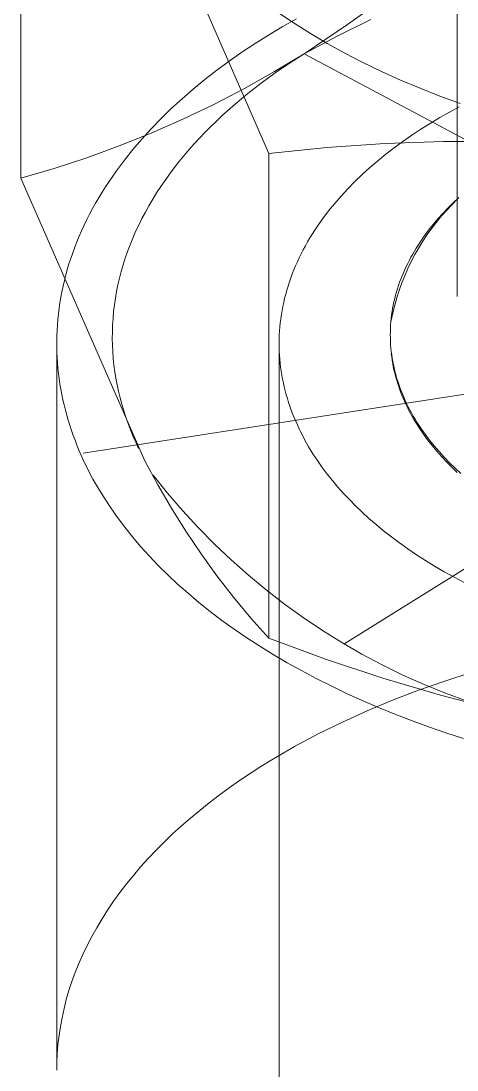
# Model space of a CAD drawing. Header units: millimetres. Extents: x -263 to 4879, y -277 to 2995.
# Drawn here: x 4339.46 to 4342.96, y 2064.69 to 2073.1 of the extents above; entities that cross this region are included whole.
import ezdxf

# ---------------------------------------------------------------- set-up
doc = ezdxf.new("R2010")
doc.units = ezdxf.units.MM
doc.layers.add('ZANO_R', color=7, linetype='Continuous', lineweight=0)

msp = doc.modelspace()

# ---------------------------------------------------------------- linework, layer by layer
at = {"layer": 'ZANO_R'}
for p, q in [((4342.9551, 2070.8893), (4342.9551, 2078.2151)), ((4339.457, 2071.8382), (4339.457, 2075.7266)), ((4340.4518, 2074.3041), (4341.4466, 2072.0359)), ((4342.4156, 2073.3123), (4342.0752, 2073.0686)), ((4341.6478, 2073.0792), (4341.522, 2073.1641)), ((4341.5536, 2073.0504), (4341.4429, 2072.9843)), ((4341.6667, 2073.1146), (4341.5536, 2073.0504)), ((4341.7788, 2072.9967), (4341.6478, 2073.0792)), ((4342.0752, 2073.0686), (4341.7277, 2072.8355)), ((4341.9939, 2072.9766), (4342.2649, 2073.1085)), ((4341.4429, 2072.9843), (4341.3349, 2072.9164)), ((4341.7277, 2072.8355), (4341.9939, 2072.9766)), ((4341.9146, 2072.9166), (4341.7788, 2072.9967)), ((4342.055, 2068.1052), (4349.9208, 2073.0245)), ((4341.3349, 2072.9164), (4341.2296, 2072.8467)), ((4342.055, 2072.8392), (4341.9146, 2072.9166)), ((4341.2296, 2072.8467), (4341.1273, 2072.7753)), ((4341.7277, 2072.8355), (4341.4911, 2072.6922)), ((4341.6101, 2072.7597), (4341.7277, 2072.8355)), ((4350.2481, 2068.2942), (4341.7277, 2072.8355)), ((4342.1999, 2072.7646), (4342.055, 2072.8392)), ((4341.1273, 2072.7753), (4341.028, 2072.7023)), ((4341.4957, 2072.6812), (4341.6101, 2072.7597)), ((4342.3489, 2072.6928), (4342.1999, 2072.7646)), ((4340.9318, 2072.6277), (4340.8388, 2072.5516)), ((4341.028, 2072.7023), (4340.9318, 2072.6277)), ((4341.4911, 2072.6922), (4341.2501, 2072.5567)), ((4341.3848, 2072.6002), (4341.4957, 2072.6812)), ((4342.5018, 2072.624), (4342.3489, 2072.6928)), ((4342.6584, 2072.5584), (4342.5018, 2072.624)), ((4340.8388, 2072.5516), (4340.7492, 2072.474)), ((4341.2501, 2072.5567), (4341.0047, 2072.4291)), ((4341.2775, 2072.5167), (4341.3848, 2072.6002)), ((4342.8183, 2072.4959), (4342.6584, 2072.5584)), ((4340.7492, 2072.474), (4340.663, 2072.3951)), ((4341.1742, 2072.4307), (4341.2775, 2072.5167)), ((4342.9812, 2072.4366), (4342.8183, 2072.4959)), ((4340.663, 2072.3951), (4340.5804, 2072.3149)), ((4341.0047, 2072.4291), (4340.7553, 2072.3097)), ((4341.075, 2072.3425), (4341.1742, 2072.4307)), ((4342.8937, 2072.3669), (4342.9728, 2072.4099)), ((4340.5804, 2072.3149), (4340.5014, 2072.2335)), ((4340.7553, 2072.3097), (4340.5021, 2072.1985)), ((4340.9801, 2072.2519), (4341.027, 2072.2975)), ((4341.027, 2072.2975), (4341.075, 2072.3425)), ((4342.7398, 2072.277), (4342.816, 2072.3226)), ((4342.816, 2072.3226), (4342.8937, 2072.3669)), ((4340.5014, 2072.2335), (4340.4261, 2072.1509)), ((4340.8898, 2072.1592), (4340.9344, 2072.2058)), ((4340.9344, 2072.2058), (4340.9801, 2072.2519)), ((4342.5921, 2072.1818), (4342.6651, 2072.23)), ((4342.6651, 2072.23), (4342.7398, 2072.277)), ((4340.5021, 2072.1985), (4340.2454, 2072.0957)), ((4340.4261, 2072.1509), (4340.3546, 2072.0674)), ((4340.8464, 2072.1121), (4340.8898, 2072.1592)), ((4342.3782, 2072.1166), (4342.8456, 2072.1325)), ((4342.4515, 2072.0814), (4342.5209, 2072.1322)), ((4342.5209, 2072.1322), (4342.5921, 2072.1818)), ((4342.8456, 2072.1325), (4343.3132, 2072.1322)), ((4340.2454, 2072.0957), (4339.9854, 2072.0013)), ((4340.3546, 2072.0674), (4340.2869, 2071.9828)), ((4340.7634, 2072.0164), (4340.8043, 2072.0645)), ((4340.8043, 2072.0645), (4340.8464, 2072.1121)), ((4341.4466, 2072.0359), (4341.9117, 2072.0844)), ((4341.4466, 2072.0359), (4341.4466, 2068.1475)), ((4341.9117, 2072.0844), (4342.3782, 2072.1166)), ((4342.3841, 2072.0294), (4342.4515, 2072.0814)), ((4339.9854, 2072.0013), (4339.7226, 2071.9154)), ((4340.2869, 2071.9828), (4340.2231, 2071.8974)), ((4340.6854, 2071.9189), (4340.7238, 2071.9679)), ((4340.7238, 2071.9679), (4340.7634, 2072.0164)), ((4342.2554, 2071.9219), (4342.3187, 2071.9763)), ((4342.3187, 2071.9763), (4342.3841, 2072.0294)), ((4339.7226, 2071.9154), (4339.457, 2071.8382)), ((4340.2231, 2071.8974), (4340.1927, 2071.8544)), ((4340.6127, 2071.8197), (4340.6484, 2071.8695)), ((4340.6484, 2071.8695), (4340.6854, 2071.9189)), ((4342.1356, 2071.8101), (4342.1944, 2071.8665)), ((4342.1944, 2071.8665), (4342.2554, 2071.9219)), ((4340.4518, 2069.57), (4339.457, 2071.8382)), ((4340.1632, 2071.8112), (4340.1348, 2071.7679)), ((4340.1927, 2071.8544), (4340.1632, 2071.8112)), ((4340.5783, 2071.7695), (4340.6127, 2071.8197)), ((4342.0793, 2071.7526), (4342.1356, 2071.8101)), ((4340.1073, 2071.7244), (4340.0809, 2071.6807)), ((4340.1348, 2071.7679), (4340.1073, 2071.7244)), ((4340.5138, 2071.668), (4340.5454, 2071.7189)), ((4340.5454, 2071.7189), (4340.5783, 2071.7695)), ((4342.0254, 2071.6942), (4342.0793, 2071.7526)), ((4340.0554, 2071.6369), (4340.031, 2071.593)), ((4340.0809, 2071.6807), (4340.0554, 2071.6369)), ((4340.4548, 2071.5651), (4340.4836, 2071.6167)), ((4340.4836, 2071.6167), (4340.5138, 2071.668)), ((4341.9251, 2071.5747), (4341.9739, 2071.6349)), ((4341.9739, 2071.6349), (4342.0254, 2071.6942)), ((4342.9151, 2071.6265), (4342.872, 2071.581)), ((4342.9254, 2071.6403), (4342.8825, 2071.5978)), ((4342.9598, 2071.6705), (4342.9151, 2071.6265)), ((4342.9696, 2071.6819), (4342.9254, 2071.6403)), ((4340.0076, 2071.5489), (4339.9851, 2071.5048)), ((4340.031, 2071.593), (4340.0076, 2071.5489)), ((4340.4274, 2071.5132), (4340.4548, 2071.5651)), ((4341.879, 2071.5138), (4341.9251, 2071.5747)), ((4342.8304, 2071.534), (4342.7905, 2071.4856)), ((4342.8412, 2071.5544), (4342.8015, 2071.5102)), ((4342.872, 2071.581), (4342.8304, 2071.534)), ((4342.8825, 2071.5978), (4342.8412, 2071.5544)), ((4339.9637, 2071.4606), (4339.9433, 2071.4162)), ((4339.9566, 2069.6318), (4352.0192, 2071.4979)), ((4339.9851, 2071.5048), (4339.9637, 2071.4606)), ((4340.3771, 2071.4086), (4340.4015, 2071.4611)), ((4340.4015, 2071.4611), (4340.4274, 2071.5132)), ((4341.8148, 2071.421), (4341.8355, 2071.4521)), ((4341.8355, 2071.4521), (4341.879, 2071.5138)), ((4342.7633, 2071.4652), (4342.7269, 2071.4193)), ((4342.7905, 2071.4856), (4342.7523, 2071.4359)), ((4342.8015, 2071.5102), (4342.7633, 2071.4652)), ((4339.9239, 2071.3719), (4339.9055, 2071.3274)), ((4339.9433, 2071.4162), (4339.9239, 2071.3719)), ((4340.3541, 2071.356), (4340.3771, 2071.4086)), ((4341.7754, 2071.3583), (4341.7948, 2071.3898)), ((4341.7948, 2071.3898), (4341.8148, 2071.421)), ((4342.6923, 2071.3727), (4342.6594, 2071.3254)), ((4342.7158, 2071.3849), (4342.6811, 2071.3326)), ((4342.7269, 2071.4193), (4342.6923, 2071.3727)), ((4342.7523, 2071.4359), (4342.7158, 2071.3849)), ((4339.8882, 2071.2829), (4339.8718, 2071.2384)), ((4339.9055, 2071.3274), (4339.8882, 2071.2829)), ((4340.3126, 2071.25), (4340.3327, 2071.3031)), ((4340.3327, 2071.3031), (4340.3541, 2071.356)), ((4341.7217, 2071.2633), (4341.7389, 2071.2951)), ((4341.7389, 2071.2951), (4341.7568, 2071.3268)), ((4341.7568, 2071.3268), (4341.7754, 2071.3583)), ((4342.6285, 2071.2773), (4342.6137, 2071.253)), ((4342.6482, 2071.2792), (4342.6172, 2071.2247)), ((4342.6594, 2071.3254), (4342.6285, 2071.2773)), ((4342.6811, 2071.3326), (4342.6482, 2071.2792)), ((4339.8564, 2071.1938), (4339.8421, 2071.1493)), ((4339.8718, 2071.2384), (4339.8564, 2071.1938)), ((4340.2771, 2071.1434), (4340.2941, 2071.1968)), ((4340.2941, 2071.1968), (4340.3126, 2071.25)), ((4341.6745, 2071.1672), (4341.6895, 2071.1993)), ((4341.6895, 2071.1993), (4341.7053, 2071.2314)), ((4341.7053, 2071.2314), (4341.7217, 2071.2633)), ((4342.5857, 2071.204), (4342.5725, 2071.1793)), ((4342.5995, 2071.2286), (4342.5857, 2071.204)), ((4342.6172, 2071.2247), (4342.5881, 2071.1692)), ((4342.6137, 2071.253), (4342.5995, 2071.2286)), ((4339.8421, 2071.1493), (4339.8287, 2071.1047)), ((4340.2616, 2071.0899), (4340.2771, 2071.1434)), ((4341.6466, 2071.1026), (4341.6602, 2071.1349)), ((4341.6602, 2071.1349), (4341.6745, 2071.1672)), ((4342.5609, 2071.1126), (4342.5357, 2071.0552)), ((4342.5475, 2071.1293), (4342.5358, 2071.1042)), ((4342.5597, 2071.1544), (4342.5475, 2071.1293)), ((4342.5725, 2071.1793), (4342.5597, 2071.1544)), ((4342.5881, 2071.1692), (4342.5609, 2071.1126)), ((4339.8164, 2071.0601), (4339.805, 2071.0156)), ((4339.8287, 2071.1047), (4339.8164, 2071.0601)), ((4340.2352, 2070.9825), (4340.2477, 2071.0363)), ((4340.2477, 2071.0363), (4340.2616, 2071.0899)), ((4341.6103, 2071.0051), (4341.6217, 2071.0377)), ((4341.6217, 2071.0377), (4341.6338, 2071.0702)), ((4341.6338, 2071.0702), (4341.6466, 2071.1026)), ((4342.504, 2071.0279), (4342.4944, 2071.0022)), ((4342.514, 2071.0534), (4342.504, 2071.0279)), ((4342.5357, 2071.0552), (4342.5124, 2070.997)), ((4342.5247, 2071.0788), (4342.514, 2071.0534)), ((4342.5358, 2071.1042), (4342.5247, 2071.0788)), ((4339.7946, 2070.9711), (4339.7852, 2070.9266)), ((4339.805, 2071.0156), (4339.7946, 2070.9711)), ((4340.2242, 2070.9288), (4340.2352, 2070.9825)), ((4341.5806, 2070.9072), (4341.5898, 2070.9399)), ((4341.5898, 2070.9399), (4341.5997, 2070.9725)), ((4341.5997, 2070.9725), (4341.6103, 2071.0051)), ((4342.477, 2070.9506), (4342.4692, 2070.9246)), ((4342.4855, 2070.9764), (4342.477, 2070.9506)), ((4342.4944, 2071.0022), (4342.4855, 2070.9764)), ((4342.5124, 2070.997), (4342.4912, 2070.9379)), ((4339.7768, 2070.8822), (4339.7694, 2070.8378)), ((4339.7852, 2070.9266), (4339.7768, 2070.8822)), ((4340.2069, 2070.8211), (4340.2148, 2070.8749)), ((4340.2148, 2070.8749), (4340.2242, 2070.9288)), ((4341.5645, 2070.8417), (4341.5722, 2070.8745)), ((4341.5722, 2070.8745), (4341.5806, 2070.9072)), ((4342.4552, 2070.8724), (4342.449, 2070.8462)), ((4342.4721, 2070.8782), (4342.455, 2070.8179)), ((4342.4619, 2070.8985), (4342.4552, 2070.8724)), ((4342.4692, 2070.9246), (4342.4619, 2070.8985)), ((4342.4912, 2070.9379), (4342.4721, 2070.8782)), ((4339.7629, 2070.7936), (4339.7574, 2070.7493)), ((4339.7694, 2070.8378), (4339.7629, 2070.7936)), ((4340.2005, 2070.7672), (4340.2069, 2070.8211)), ((4341.5459, 2070.7434), (4341.5513, 2070.7762)), ((4341.5513, 2070.7762), (4341.5576, 2070.809)), ((4341.5576, 2070.809), (4341.5645, 2070.8417)), ((4342.4385, 2070.7935), (4342.4341, 2070.7671)), ((4342.4435, 2070.8199), (4342.4385, 2070.7935)), ((4342.455, 2070.8179), (4342.44, 2070.757)), ((4342.449, 2070.8462), (4342.4435, 2070.8199)), ((4339.7528, 2070.7052), (4339.7492, 2070.6612)), ((4339.7574, 2070.7493), (4339.7528, 2070.7052)), ((4340.1922, 2070.6595), (4340.1956, 2070.7134)), ((4340.1956, 2070.7134), (4340.2005, 2070.7672)), ((4341.5371, 2070.678), (4341.5411, 2070.7107)), ((4341.5411, 2070.7107), (4341.5459, 2070.7434)), ((4342.4245, 2070.6875), (4342.4224, 2070.6609)), ((4342.4271, 2070.7141), (4342.4245, 2070.6875)), ((4342.44, 2070.757), (4342.4271, 2070.6956)), ((4342.4303, 2070.7406), (4342.4271, 2070.7141)), ((4342.4341, 2070.7671), (4342.4303, 2070.7406)), ((4339.7465, 2070.6173), (4339.7448, 2070.5735)), ((4339.7492, 2070.6612), (4339.7465, 2070.6173)), ((4340.1899, 2070.5521), (4340.1903, 2070.6058)), ((4340.1903, 2070.6058), (4340.1922, 2070.6595)), ((4341.5294, 2070.58), (4341.5313, 2070.6126)), ((4341.5313, 2070.6126), (4341.5338, 2070.6453)), ((4341.5338, 2070.6453), (4341.5371, 2070.678)), ((4342.4201, 2070.6077), (4342.4199, 2070.581)), ((4342.421, 2070.6343), (4342.4201, 2070.6077)), ((4342.4224, 2070.6609), (4342.421, 2070.6343)), ((4339.7448, 2070.5735), (4339.7439, 2070.5298)), ((4339.7439, 2070.5298), (4339.744, 2070.4863)), ((4340.191, 2070.4986), (4340.1899, 2070.5521)), ((4341.5279, 2070.5149), (4341.5283, 2070.5474)), ((4341.5283, 2070.5474), (4341.5294, 2070.58)), ((4342.4199, 2070.581), (4342.4202, 2070.5544)), ((4342.4202, 2070.5544), (4342.4212, 2070.5277)), ((4342.4212, 2070.5277), (4342.4227, 2070.5011)), ((4339.7439, 2064.6858), (4339.7439, 2070.4863)), ((4339.744, 2070.4863), (4339.745, 2070.4429)), ((4339.745, 2070.4429), (4339.7469, 2070.3997)), ((4340.1936, 2070.4451), (4340.191, 2070.4986)), ((4340.1976, 2070.3918), (4340.1936, 2070.4451)), ((4341.5282, 2070.4825), (4341.5279, 2070.5149)), ((4341.5279, 1983.1142), (4341.5279, 2070.4825)), ((4341.5292, 2070.4501), (4341.5282, 2070.4825)), ((4341.5309, 2070.4178), (4341.5292, 2070.4501)), ((4342.4227, 2070.5011), (4342.4249, 2070.4744)), ((4342.4249, 2070.4744), (4342.4276, 2070.4478)), ((4342.4276, 2070.4478), (4342.4309, 2070.4212)), ((4339.7469, 2070.3997), (4339.7497, 2070.3567)), ((4339.7497, 2070.3567), (4339.7534, 2070.3138)), ((4340.2031, 2070.3387), (4340.1976, 2070.3918)), ((4341.5333, 2070.3856), (4341.5309, 2070.4178)), ((4341.5364, 2070.3535), (4341.5333, 2070.3856)), ((4341.5402, 2070.3215), (4341.5364, 2070.3535)), ((4342.4276, 2070.4293), (4342.4308, 2070.4036)), ((4342.4308, 2070.4036), (4342.4346, 2070.3778)), ((4342.4309, 2070.4212), (4342.4349, 2070.3947)), ((4342.4346, 2070.3778), (4342.4389, 2070.3521)), ((4342.4349, 2070.3947), (4342.4394, 2070.3682)), ((4342.4389, 2070.3521), (4342.4438, 2070.3265)), ((4342.4394, 2070.3682), (4342.4445, 2070.3417)), ((4339.7534, 2070.3138), (4339.7579, 2070.2711)), ((4339.7579, 2070.2711), (4339.7633, 2070.2286)), ((4340.2101, 2070.2857), (4340.2031, 2070.3387)), ((4340.2184, 2070.2329), (4340.2101, 2070.2857)), ((4341.5446, 2070.2896), (4341.5402, 2070.3215)), ((4341.5497, 2070.2578), (4341.5446, 2070.2896)), ((4342.4438, 2070.3265), (4342.4493, 2070.3009)), ((4342.4445, 2070.3417), (4342.4502, 2070.3153)), ((4342.4493, 2070.3009), (4342.4553, 2070.2754)), ((4342.4502, 2070.3153), (4342.4565, 2070.2889)), ((4342.4553, 2070.2754), (4342.4618, 2070.2499)), ((4342.4565, 2070.2889), (4342.4634, 2070.2626)), ((4339.7633, 2070.2286), (4339.7695, 2070.1862)), ((4339.7695, 2070.1862), (4339.7765, 2070.1441)), ((4340.2282, 2070.1804), (4340.2184, 2070.2329)), ((4341.5555, 2070.2261), (4341.5497, 2070.2578)), ((4341.562, 2070.1946), (4341.5555, 2070.2261)), ((4341.5691, 2070.1632), (4341.562, 2070.1946)), ((4342.4618, 2070.2499), (4342.4689, 2070.2245)), ((4342.4634, 2070.2626), (4342.4708, 2070.2364)), ((4342.4689, 2070.2245), (4342.4765, 2070.1991)), ((4342.4708, 2070.2364), (4342.4789, 2070.2103)), ((4342.4765, 2070.1991), (4342.4847, 2070.1739)), ((4342.4789, 2070.2103), (4342.4875, 2070.1842)), ((4342.4875, 2070.1842), (4342.4967, 2070.1583)), ((4339.7765, 2070.1441), (4339.7844, 2070.1022)), ((4339.7844, 2070.1022), (4339.7931, 2070.0605)), ((4340.2394, 2070.1281), (4340.2282, 2070.1804)), ((4340.252, 2070.076), (4340.2394, 2070.1281)), ((4341.5768, 2070.132), (4341.5691, 2070.1632)), ((4341.5852, 2070.1009), (4341.5768, 2070.132)), ((4341.5942, 2070.0699), (4341.5852, 2070.1009)), ((4342.4847, 2070.1739), (4342.4934, 2070.1487)), ((4342.4934, 2070.1487), (4342.5027, 2070.1236)), ((4342.4967, 2070.1583), (4342.5064, 2070.1324)), ((4342.5027, 2070.1236), (4342.5124, 2070.0986)), ((4342.5064, 2070.1324), (4342.5167, 2070.1067)), ((4342.5124, 2070.0986), (4342.5227, 2070.0737)), ((4342.5167, 2070.1067), (4342.5276, 2070.081)), ((4339.7931, 2070.0605), (4339.8026, 2070.019)), ((4339.8026, 2070.019), (4339.8129, 2069.9778)), ((4340.266, 2070.0242), (4340.252, 2070.076)), ((4340.2813, 2069.9727), (4340.266, 2070.0242)), ((4341.6039, 2070.0391), (4341.5942, 2070.0699)), ((4341.6141, 2070.0085), (4341.6039, 2070.0391)), ((4342.5227, 2070.0737), (4342.5336, 2070.049)), ((4342.5276, 2070.081), (4342.539, 2070.0555)), ((4342.5336, 2070.049), (4342.5449, 2070.0243)), ((4342.539, 2070.0555), (4342.551, 2070.0301)), ((4342.5449, 2070.0243), (4342.5567, 2069.9997)), ((4342.551, 2070.0301), (4342.5635, 2070.0048)), ((4339.8129, 2069.9778), (4339.824, 2069.9368)), ((4339.824, 2069.9368), (4339.8358, 2069.896)), ((4340.2979, 2069.9216), (4340.2813, 2069.9727)), ((4341.625, 2069.9781), (4341.6141, 2070.0085)), ((4341.6364, 2069.9478), (4341.625, 2069.9781)), ((4341.6485, 2069.9177), (4341.6364, 2069.9478)), ((4342.5567, 2069.9997), (4342.5691, 2069.9753)), ((4342.5635, 2070.0048), (4342.5765, 2069.9797)), ((4342.5691, 2069.9753), (4342.582, 2069.951)), ((4342.5765, 2069.9797), (4342.5901, 2069.9547)), ((4342.582, 2069.951), (4342.5953, 2069.9268)), ((4342.5901, 2069.9547), (4342.6042, 2069.9298)), ((4339.8358, 2069.896), (4339.8484, 2069.8555)), ((4339.8484, 2069.8555), (4339.8617, 2069.8152)), ((4340.3159, 2069.8707), (4340.2979, 2069.9216)), ((4340.3352, 2069.8202), (4340.3159, 2069.8707)), ((4341.6611, 2069.8878), (4341.6485, 2069.9177)), ((4341.6743, 2069.8581), (4341.6611, 2069.8878)), ((4341.688, 2069.8286), (4341.6743, 2069.8581)), ((4342.5953, 2069.9268), (4342.6091, 2069.9028)), ((4342.6042, 2069.9298), (4342.6188, 2069.9051)), ((4342.6091, 2069.9028), (4342.6235, 2069.8789)), ((4342.6188, 2069.9051), (4342.6339, 2069.8806)), ((4342.6235, 2069.8789), (4342.6535, 2069.8316)), ((4342.6339, 2069.8806), (4342.6496, 2069.8562)), ((4342.6496, 2069.8562), (4342.6657, 2069.8319)), ((4339.8617, 2069.8152), (4339.8758, 2069.7752)), ((4339.8758, 2069.7752), (4339.8906, 2069.7355)), ((4340.3557, 2069.77), (4340.3352, 2069.8202)), ((4340.3775, 2069.7202), (4340.3557, 2069.77)), ((4341.7023, 2069.7993), (4341.688, 2069.8286)), ((4341.7172, 2069.7701), (4341.7023, 2069.7993)), ((4341.7326, 2069.7413), (4341.7172, 2069.7701)), ((4342.6535, 2069.8316), (4342.6855, 2069.7849)), ((4342.6657, 2069.8319), (4342.6994, 2069.784)), ((4342.6855, 2069.7849), (4342.7193, 2069.7388)), ((4342.6994, 2069.784), (4342.7351, 2069.7368)), ((4339.8906, 2069.7355), (4339.9061, 2069.6961)), ((4339.9061, 2069.6961), (4339.9222, 2069.6569)), ((4340.4005, 2069.6707), (4340.3775, 2069.7202)), ((4341.7649, 2069.6841), (4341.7326, 2069.7413)), ((4341.7993, 2069.6279), (4341.7649, 2069.6841)), ((4342.7193, 2069.7388), (4342.7548, 2069.6935)), ((4342.7351, 2069.7368), (4342.7726, 2069.6903)), ((4342.7548, 2069.6935), (4342.792, 2069.6489)), ((4342.7726, 2069.6903), (4342.8118, 2069.6446)), ((4339.9222, 2069.6569), (4339.9566, 2069.5794)), ((4341.8356, 2069.5725), (4341.7993, 2069.6279)), ((4342.792, 2069.6489), (4342.8309, 2069.605)), ((4342.8118, 2069.6446), (4342.8528, 2069.5998)), ((4342.8309, 2069.605), (4342.8713, 2069.5619)), ((4342.8528, 2069.5998), (4342.8955, 2069.5557)), ((4339.9566, 2069.5794), (4339.994, 2069.5023)), ((4340.555, 2069.3784), (4340.4518, 2069.57)), ((4341.8737, 2069.5182), (4341.8356, 2069.5725)), ((4341.9137, 2069.4648), (4341.8737, 2069.5182)), ((4342.8713, 2069.5619), (4342.9133, 2069.5196)), ((4342.8955, 2069.5557), (4342.9397, 2069.5126)), ((4342.9133, 2069.5196), (4342.9567, 2069.4781)), ((4342.9397, 2069.5126), (4342.9855, 2069.4703)), ((4339.994, 2069.5023), (4340.0347, 2069.425)), ((4340.6333, 2069.3115), (4340.5174, 2069.4557)), ((4341.9554, 2069.4123), (4341.9137, 2069.4648)), ((4340.0347, 2069.425), (4340.0787, 2069.3477)), ((4340.0787, 2069.3477), (4340.1262, 2069.2702)), ((4340.6645, 2069.1903), (4340.555, 2069.3784)), ((4341.9986, 2069.3609), (4341.9554, 2069.4123)), ((4342.0439, 2069.3101), (4341.9986, 2069.3609)), ((4340.1262, 2069.2702), (4340.1772, 2069.1928)), ((4340.754, 2069.1713), (4340.6333, 2069.3115)), ((4342.0915, 2069.2594), (4342.0439, 2069.3101)), ((4342.1415, 2069.2089), (4342.0915, 2069.2594)), ((4340.1772, 2069.1928), (4340.2317, 2069.1155)), ((4340.7801, 2069.006), (4340.6645, 2069.1903)), ((4342.194, 2069.1586), (4342.1415, 2069.2089)), ((4340.2317, 2069.1155), (4340.2898, 2069.0383)), ((4340.8793, 2069.0352), (4340.754, 2069.1713)), ((4342.2489, 2069.1087), (4342.194, 2069.1586)), ((4342.3062, 2069.059), (4342.2489, 2069.1087)), ((4340.2898, 2069.0383), (4340.3514, 2068.9613)), ((4340.9019, 2068.8256), (4340.7801, 2069.006)), ((4341.0092, 2068.9035), (4340.8793, 2069.0352)), ((4342.3659, 2069.0098), (4342.3062, 2069.059)), ((4342.4281, 2068.9611), (4342.3659, 2069.0098)), ((4340.3514, 2068.9613), (4340.4166, 2068.8846)), ((4342.4928, 2068.9128), (4342.4281, 2068.9611)), ((4340.4166, 2068.8846), (4340.4855, 2068.8083)), ((4341.1434, 2068.7762), (4341.0092, 2068.9035)), ((4342.5599, 2068.8651), (4342.4928, 2068.9128)), ((4342.6294, 2068.818), (4342.5599, 2068.8651)), ((4340.4855, 2068.8083), (4340.558, 2068.7325)), ((4341.0295, 2068.6494), (4340.9019, 2068.8256)), ((4341.2819, 2068.6535), (4341.1434, 2068.7762)), ((4342.7014, 2068.7716), (4342.6294, 2068.818)), ((4342.7757, 2068.726), (4342.7014, 2068.7716)), ((4340.558, 2068.7325), (4340.6341, 2068.6572)), ((4342.8525, 2068.6811), (4342.7757, 2068.726)), ((4342.9315, 2068.6371), (4342.8525, 2068.6811)), ((4340.6341, 2068.6572), (4340.7139, 2068.5826)), ((4341.163, 2068.4775), (4341.0295, 2068.6494)), ((4341.4244, 2068.5356), (4341.2819, 2068.6535)), ((4343.0129, 2068.594), (4342.9315, 2068.6371)), ((4340.7139, 2068.5826), (4340.7973, 2068.5086)), ((4340.7973, 2068.5086), (4340.8843, 2068.4354)), ((4341.5708, 2068.4225), (4341.4244, 2068.5356)), ((4340.8843, 2068.4354), (4340.975, 2068.3631)), ((4341.302, 2068.3101), (4341.163, 2068.4775)), ((4341.721, 2068.3145), (4341.5708, 2068.4225)), ((4340.975, 2068.3631), (4341.0692, 2068.2917)), ((4341.0692, 2068.2917), (4341.1669, 2068.2214)), ((4341.4466, 2068.1475), (4341.302, 2068.3101)), ((4341.8747, 2068.2115), (4341.721, 2068.3145)), ((4341.1669, 2068.2214), (4341.2681, 2068.1522)), ((4342.0318, 2068.1138), (4341.8747, 2068.2115)), ((4341.2681, 2068.1522), (4341.3727, 2068.0843)), ((4341.3727, 2068.0843), (4341.4807, 2068.0176)), ((4341.9, 2067.9809), (4341.4466, 2068.1475)), ((4342.1921, 2068.0215), (4342.0318, 2068.1138)), ((4341.4807, 2068.0176), (4341.5919, 2067.9522)), ((4342.3554, 2067.9346), (4342.1921, 2068.0215)), ((4341.5919, 2067.9522), (4341.7064, 2067.8883)), ((4342.3586, 2067.8292), (4341.9, 2067.9809)), ((4342.5216, 2067.8533), (4342.3554, 2067.9346)), ((4341.7064, 2067.8883), (4341.8241, 2067.826)), ((4342.8218, 2067.6926), (4342.3586, 2067.8292)), ((4342.6904, 2067.7776), (4342.5216, 2067.8533)), ((4343.0694, 2067.8728), (4342.856, 2067.8046)), ((4341.8241, 2067.826), (4341.9448, 2067.7652)), ((4341.9448, 2067.7652), (4342.0684, 2067.7061)), ((4342.856, 2067.8046), (4342.6453, 2067.7308)), ((4342.8616, 2067.7077), (4342.6904, 2067.7776)), ((4342.0684, 2067.7061), (4342.1949, 2067.6488)), ((4342.6453, 2067.7308), (4342.4378, 2067.6515)), ((4343.2893, 2067.5712), (4342.8218, 2067.6926)), ((4343.0352, 2067.6436), (4342.8616, 2067.7077)), ((4342.1949, 2067.6488), (4342.3241, 2067.5932)), ((4342.4378, 2067.6515), (4342.2342, 2067.5667)), ((4342.3241, 2067.5932), (4342.4559, 2067.5396)), ((4342.2342, 2067.5667), (4342.035, 2067.4764)), ((4342.4559, 2067.5396), (4342.5903, 2067.4878)), ((4342.035, 2067.4764), (4341.8408, 2067.3809)), ((4342.5903, 2067.4878), (4342.727, 2067.4381)), ((4342.727, 2067.4381), (4342.8659, 2067.3904)), ((4341.8408, 2067.3809), (4341.6524, 2067.2802)), ((4342.8659, 2067.3904), (4343.0069, 2067.3448)), ((4341.6524, 2067.2802), (4341.5606, 2067.2279)), ((4341.4703, 2067.1744), (4341.3818, 2067.1198)), ((4341.5606, 2067.2279), (4341.4703, 2067.1744)), ((4341.3818, 2067.1198), (4341.2951, 2067.0639)), ((4341.2102, 2067.0069), (4341.1273, 2066.9488)), ((4341.2951, 2067.0639), (4341.2102, 2067.0069)), ((4341.1273, 2066.9488), (4341.0463, 2066.8896)), ((4340.9675, 2066.8293), (4340.8907, 2066.768)), ((4341.0463, 2066.8896), (4340.9675, 2066.8293)), ((4340.8907, 2066.768), (4340.8161, 2066.7058)), ((4340.8161, 2066.7058), (4340.7437, 2066.6426)), ((4340.6736, 2066.5785), (4340.6058, 2066.5135)), ((4340.7437, 2066.6426), (4340.6736, 2066.5785)), ((4340.6058, 2066.5135), (4340.5405, 2066.4478)), ((4340.5405, 2066.4478), (4340.4775, 2066.3813)), ((4340.417, 2066.314), (4340.3589, 2066.2461)), ((4340.4775, 2066.3813), (4340.417, 2066.314)), ((4340.3589, 2066.2461), (4340.3035, 2066.1775)), ((4340.3035, 2066.1775), (4340.2505, 2066.1083)), ((4340.2505, 2066.1083), (4340.2002, 2066.0386)), ((4340.2002, 2066.0386), (4340.1524, 2065.9685)), ((4340.1073, 2065.8978), (4340.0648, 2065.8268)), ((4340.1524, 2065.9685), (4340.1073, 2065.8978)), ((4340.0648, 2065.8268), (4340.025, 2065.7554)), ((4340.025, 2065.7554), (4339.9879, 2065.6838)), ((4339.9879, 2065.6838), (4339.9534, 2065.6119)), ((4339.9534, 2065.6119), (4339.9216, 2065.5398)), ((4339.9216, 2065.5398), (4339.8924, 2065.4675)), ((4339.8659, 2065.3951), (4339.8421, 2065.3227)), ((4339.8924, 2065.4675), (4339.8659, 2065.3951)), ((4339.8421, 2065.3227), (4339.8209, 2065.2503)), ((4339.8209, 2065.2503), (4339.8023, 2065.1779)), ((4339.8023, 2065.1779), (4339.7864, 2065.1056)), ((4339.7864, 2065.1056), (4339.773, 2065.0335)), ((4339.773, 2065.0335), (4339.7621, 2064.9615)), ((4339.7539, 2064.8897), (4339.7481, 2064.8182)), ((4339.7621, 2064.9615), (4339.7539, 2064.8897)), ((4339.7481, 2064.8182), (4339.7448, 2064.747))]:
    msp.add_line(p, q, dxfattribs=at)

doc.saveas('drawing.dxf')
